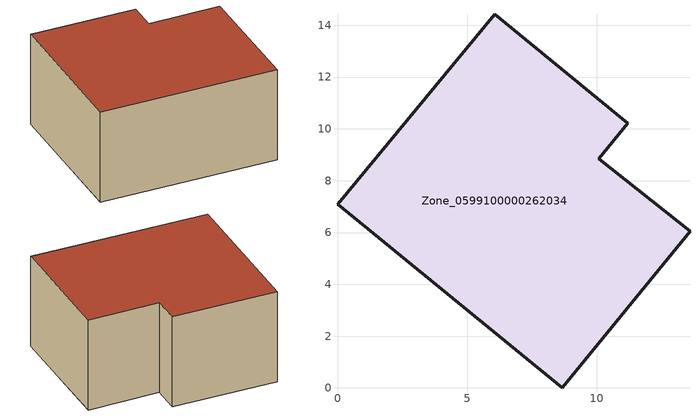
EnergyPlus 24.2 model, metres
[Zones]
Zone_0599100000262034
 floor ground (C_G): 8.66,0 0,7.08 6.06,14.43 11.21,10.22 10.09,8.85 13.61,6.06 z0
 wall outside (C_F): 11.21,10.22 6.06,14.43 0,7.08 8.66,0 13.61,6.06 10.09,8.85 11.21,10.22 z0:6
 roof outside (C_R): 13.61,6.06 10.09,8.85 11.21,10.22 6.06,14.43 0,7.08 8.66,0 z6
[BUILDING]
Pand.0599100000262034: North Axis=0; Terrain=City; Loads Convergence Tolerance Value=0.04; Temperature Convergence Tolerance Value=0.4; Solar Distribution=FullExterior; Maximum Number of Warmup Days=25; Minimum Number of Warmup Days=1
[Site:Location]
Rotterdam.The.Hague.AP_ZH_NLD Design_Conditions: Latitude=51.96; Longitude=4.45; Time Zone=1; Elevation=-4.5
[SITE:GROUNDTEMPERATURE:BUILDINGSURFACE]
18, 18, 18, 18, 18, 18, 18, 18, 18, 18, 18, 18
[MATERIAL] Thermal Absorptance=0.9; Solar Absorptance=0.7; Visible Absorptance=0.7
Name | Roughness | Thickness | Conductivity | Density | Specific Heat
G.TC.1946-1964 | MediumSmooth | 0.15 | 1 | 540 | 1210
F.TC.1946-1964 | Rough | 0.3 | 0.857143 | 1920 | 840
R.TC.1946-1964 | MediumRough | 0.2 | 0.235294 | 1500 | 1000
[CONSTRUCTION]
C_G: G.TC.1946-1964
C_F: F.TC.1946-1964
C_R: R.TC.1946-1964
[ZONE]
Zone_0599100000262034: Type=1; Multiplier=1; Ceiling Height=Autocalculate; Volume=Autocalculate; Floor Area=autocalculate; Part of Total Floor Area=Yes
[ZONEINFILTRATION:DESIGNFLOWRATE]
Infil_Zone_0599100000262034: Zone or ZoneList or Space or SpaceList=Zone_0599100000262034; Schedule=AlwaysOn; Design Flow Rate Calculation Method=Flow/Area; Flow Rate per Floor Area=0.003; Constant Term Coefficient=1; Temperature Term Coefficient=0; Velocity Term Coefficient=0; Velocity Squared Term Coefficient=0
[HVACTEMPLATE:ZONE:IDEALLOADSAIRSYSTEM]
Zone_0599100000262034: Maximum Heating Supply Air Temperature=50; Minimum Cooling Supply Air Temperature=13; Maximum Heating Supply Air Humidity Ratio=0.0156; Minimum Cooling Supply Air Humidity Ratio=0.0077; Heating Limit=NoLimit; Cooling Limit=NoLimit; Dehumidification Control Type=ConstantSensibleHeatRatio; Cooling Sensible Heat Ratio=0.7; Dehumidification Setpoint=60; Humidification Control Type=None; Humidification Setpoint=30; Outdoor Air Method=None; Outdoor Air Flow Rate per Person=0.00944; Outdoor Air Flow Rate per Zone Floor Area=0; Outdoor Air Flow Rate per Zone=0; Demand Controlled Ventilation Type=None; Outdoor Air Economizer Type=NoEconomizer; Heat Recovery Type=None; Sensible Heat Recovery Effectiveness=0.7; Latent Heat Recovery Effectiveness=0.65
[ZONECONTROL:THERMOSTAT]
ThermostatControl_Zone_0599100000262034: Zone or ZoneList=Zone_0599100000262034; Control Type Schedule=DualSetpointControlType; Control 1=Thermostat_Zone_0599100000262034; Temperature Difference Between Cutout And Setpoint=0
[THERMOSTATSETPOINT:DUALSETPOINT]
Thermostat_Zone_0599100000262034: Heating Setpoint Temperature Schedule=HeatingSetpoint_Zone_0599100000262034; Cooling Setpoint Temperature Schedule=CoolingSetpoint_Zone_0599100000262034
[SCHEDULE:COMPACT]
HeatingSetpoint_Zone_0599100000262034: Through: 12/31, For: AllDays, Until: 24:00, 21
CoolingSetpoint_Zone_0599100000262034: Through: 12/31, For: AllDays, Until: 24:00, 24
DualSetpointControlType: Through: 12/31, For: AllDays, Until: 24:00, 4
AlwaysOn: Through: 12/31, For: AllDays, Until: 24:00, 1
